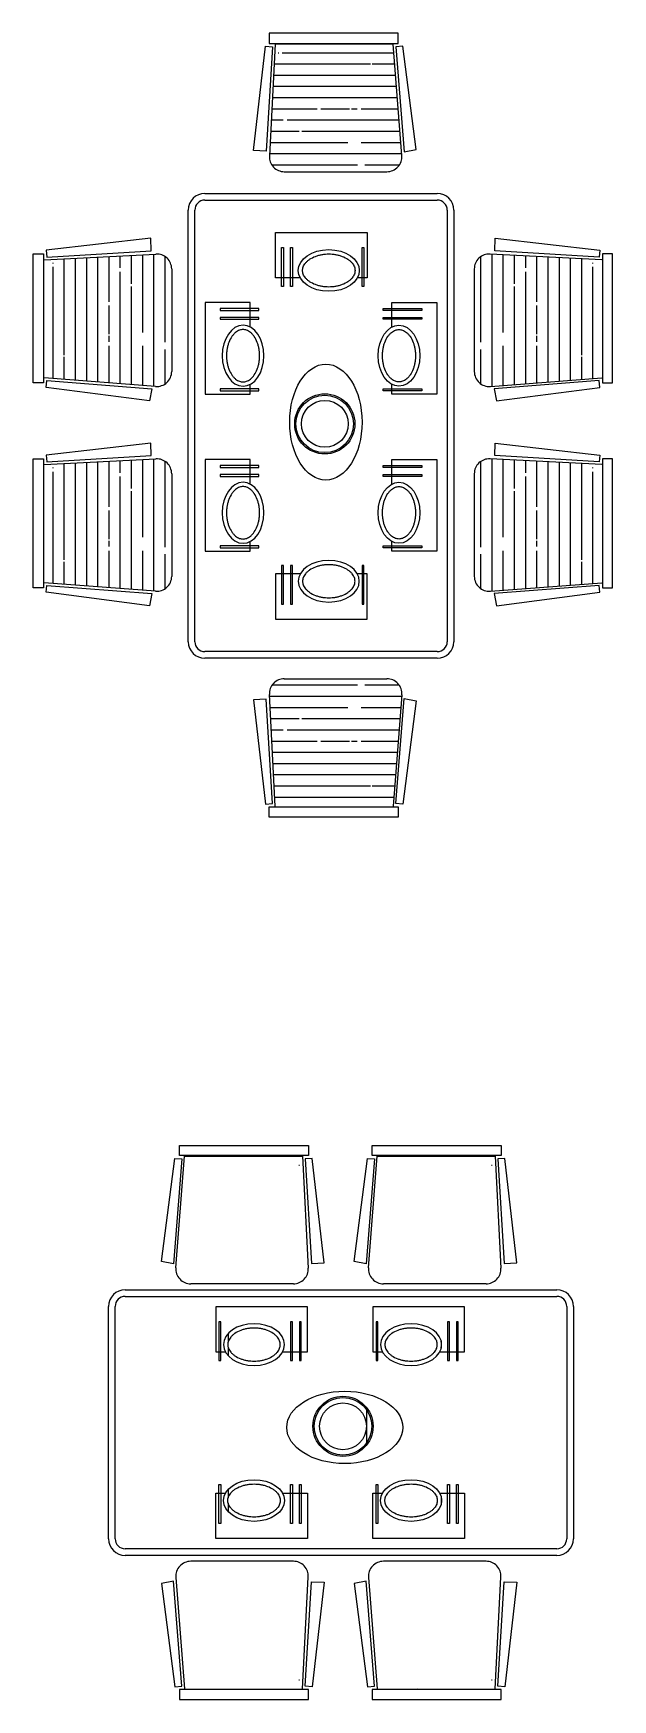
# Model space of a CAD drawing. Header units: millimetres. Extents: x 794 to 24045, y 774 to 18002.
# Drawn here: x 11393 to 13138, y 997 to 6016 of the extents above; entities that cross this region are included whole.
import ezdxf

# ---------------------------------------------------------------- set-up
doc = ezdxf.new("R2010")
doc.units = ezdxf.units.MM

msp = doc.modelspace()

# ---------------------------------------------------------------- linework, layer by layer
at = {"color": 18, "true_color": 0x000000}
for p, q in [((12056.5, 5662.9), (12092.7, 5977.4)), ((12092.7, 5977.4), (12113.3, 5975.5)), ((12113.3, 5975.5), (12094.2, 5661)), ((12103.5, 6016.3), (12103.5, 5985.7)), ((12492.3, 6016.3), (12103.5, 6016.3)), ((12103.5, 5985.7), (12492.3, 5985.7)), ((12121.5, 5983.9), (12104.1, 5646.9)), ((12477, 5983.9), (12121.5, 5983.9)), ((12502.9, 5648.1), (12477, 5983.9)), ((12505.8, 5977.4), (12485.2, 5975.5)), ((12485.2, 5975.5), (12509.7, 5659.2)), ((12492.3, 5985.7), (12492.3, 6016.3)), ((12546.5, 5666.5), (12505.8, 5977.4)), ((12408.6, 5923.2), (12118.3, 5923.2)), ((12132.3, 5956.9), (12130.5, 5956.9)), ((12479.1, 5956.9), (12143.1, 5956.9)), ((12481.7, 5923.2), (12414, 5923.2)), ((12484.3, 5889.4), (12116.6, 5889.4)), ((12486.9, 5855.7), (12114.9, 5855.7)), ((12248.4, 5788.2), (12111.4, 5788.2)), ((12489.5, 5821.9), (12113.1, 5821.9)), ((12345.6, 5788.2), (12259.2, 5788.2)), ((12368.1, 5788.2), (12351, 5788.2)), ((12492.1, 5788.2), (12380.7, 5788.2)), ((12145.8, 5754.4), (12109.7, 5754.4)), ((12494.7, 5754.4), (12157.5, 5754.4)), ((12340.2, 5686.9), (12106.2, 5686.9)), ((12193.5, 5720.7), (12107.9, 5720.7)), ((12497.3, 5720.7), (12201.6, 5720.7)), ((12499.9, 5686.9), (12380.7, 5686.9)), ((12094.2, 5661), (12056.5, 5662.9)), ((12502.5, 5653.2), (12104.4, 5653.2)), ((12509.7, 5659.2), (12546.5, 5666.5)), ((12369.9, 5619.4), (12111.8, 5619.4)), ((12149.1, 5599.6), (12458.1, 5599.6)), ((12495.3, 5619.4), (12391.5, 5619.4)), ((11909.7, 5534), (12609.7, 5534)), ((11859.7, 4184), (11859.7, 5484)), ((11879.7, 4184), (11879.7, 5484)), ((11909.7, 5514), (12609.7, 5514)), ((12639.7, 5484), (12639.7, 4184)), ((12659.7, 5484), (12659.7, 4184)), ((11746.7, 5399.2), (11432.1, 5363)), ((11748.6, 5361.5), (11746.7, 5399.2)), ((12122.4, 5280.1), (12122.4, 5416.2)), ((12122.4, 5416.2), (12398.6, 5416.2)), ((12141, 5370.8), (12146.7, 5370.8)), ((12141, 5254.2), (12141, 5370.8)), ((12146.7, 5370.8), (12146.7, 5254.2)), ((12167.7, 5370.8), (12173.4, 5370.8)), ((12167.7, 5254.2), (12167.7, 5370.8)), ((12173.4, 5370.8), (12173.4, 5254.2)), ((12383.2, 5370.8), (12388.8, 5370.8)), ((12383.2, 5254.2), (12383.2, 5370.8)), ((12388.8, 5370.8), (12388.8, 5254.2)), ((12398.6, 5416.2), (12398.6, 5280.1)), ((12782.7, 5361.5), (12784.6, 5399.2)), ((12784.6, 5399.2), (13099.1, 5363)), ((11393.2, 5352.2), (11423.8, 5352.2)), ((11393.2, 4963.4), (11393.2, 5352.2)), ((11423.8, 5352.2), (11423.8, 4963.4)), ((11425.6, 5334.2), (11762.6, 5351.5)), ((11432.1, 5363), (11434, 5342.4)), ((11434, 5342.4), (11748.6, 5361.5)), ((11452.6, 5323.4), (11452.6, 5325.2)), ((11486.4, 5047.1), (11486.4, 5337.3)), ((11520.1, 4971.4), (11520.1, 5339)), ((11553.9, 4968.8), (11553.9, 5340.8)), ((11587.6, 4966.2), (11587.6, 5342.5)), ((11621.4, 5207.3), (11621.4, 5344.3)), ((11655.1, 5309.9), (11655.1, 5346)), ((11688.9, 5262.2), (11688.9, 5347.7)), ((11722.6, 5115.5), (11722.6, 5349.5)), ((11756.4, 4953.1), (11756.4, 5351.2)), ((11790.1, 5085.8), (11790.1, 5343.9)), ((12741.1, 5085.8), (12741.1, 5343.9)), ((13105.6, 5334.2), (12768.6, 5351.5)), ((12774.9, 4953.1), (12774.9, 5351.2)), ((13097.2, 5342.4), (12782.7, 5361.5)), ((12808.6, 5115.5), (12808.6, 5349.5)), ((12842.4, 5262.2), (12842.4, 5347.7)), ((12876.1, 5309.9), (12876.1, 5346)), ((12909.9, 5207.3), (12909.9, 5344.3)), ((12943.6, 4966.2), (12943.6, 5342.5)), ((12977.4, 4968.8), (12977.4, 5340.8)), ((13011.1, 4971.4), (13011.1, 5339)), ((13044.9, 5047.1), (13044.9, 5337.3)), ((13078.6, 5323.4), (13078.6, 5325.2)), ((13099.1, 5363), (13097.2, 5342.4)), ((13138, 5352.2), (13107.4, 5352.2)), ((13107.4, 5352.2), (13107.4, 4963.4)), ((13138, 4963.4), (13138, 5352.2)), ((11452.6, 4976.6), (11452.6, 5312.6)), ((11655.1, 4960.9), (11655.1, 5298.2)), ((11809.9, 5306.6), (11809.9, 4997.6)), ((12197, 5280.1), (12122.4, 5280.1)), ((12398.6, 5280.1), (12369.3, 5280.1)), ((12721.3, 5306.6), (12721.3, 4997.6)), ((12876.1, 4960.9), (12876.1, 5298.2)), ((13078.6, 4976.6), (13078.6, 5312.6)), ((11688.9, 4958.3), (11688.9, 5254.1)), ((12146.7, 5254.2), (12141, 5254.2)), ((12173.4, 5254.2), (12167.7, 5254.2)), ((12388.8, 5254.2), (12383.2, 5254.2)), ((12842.4, 4958.3), (12842.4, 5254.1)), ((11621.4, 5110.1), (11621.4, 5196.5)), ((11910.7, 5206), (11910.7, 4929.8)), ((12046.7, 5206), (11910.7, 5206)), ((11956, 5187.3), (11956, 5181.7)), ((12072.7, 5187.3), (11956, 5187.3)), ((11956, 5181.7), (12072.7, 5181.7)), ((12046.7, 5131.4), (12046.7, 5206)), ((12072.7, 5181.7), (12072.7, 5187.3)), ((12446.7, 5181.7), (12446.7, 5187.3)), ((12446.7, 5187.3), (12563.3, 5187.3)), ((12563.3, 5181.7), (12446.7, 5181.7)), ((12472.6, 5206), (12608.7, 5206)), ((12472.6, 5131.4), (12472.6, 5206)), ((12563.3, 5187.3), (12563.3, 5181.7)), ((12608.7, 5206), (12608.7, 4929.8)), ((12909.9, 5110.1), (12909.9, 5196.5)), ((11956, 5160.6), (11956, 5154.9)), ((12072.7, 5160.6), (11956, 5160.6)), ((11956, 5154.9), (12072.7, 5154.9)), ((12072.7, 5154.9), (12072.7, 5160.6)), ((12446.7, 5154.9), (12446.7, 5160.6)), ((12446.7, 5160.6), (12563.3, 5160.6)), ((12563.3, 5154.9), (12446.7, 5154.9)), ((12563.3, 5160.6), (12563.3, 5154.9)), ((11621.4, 5087.6), (11621.4, 5104.7)), ((11621.4, 4963.6), (11621.4, 5075)), ((11722.6, 4955.7), (11722.6, 5075)), ((12808.6, 4955.7), (12808.6, 5075)), ((12909.9, 5087.6), (12909.9, 5104.7)), ((12909.9, 4963.6), (12909.9, 5075)), ((11486.4, 4974), (11486.4, 5041.7)), ((11790.1, 4960.3), (11790.1, 5064.2)), ((12741.1, 4960.3), (12741.1, 5064.2)), ((13044.9, 4974), (13044.9, 5041.7)), ((11761.5, 4952.7), (11425.6, 4978.7)), ((11432.1, 4949.9), (11434, 4970.5)), ((11434, 4970.5), (11750.4, 4946)), ((12769.8, 4952.7), (13105.6, 4978.7)), ((13097.2, 4970.5), (12780.9, 4946)), ((13099.1, 4949.9), (13097.2, 4970.5)), ((11423.8, 4963.4), (11393.2, 4963.4)), ((11743.1, 4909.2), (11432.1, 4949.9)), ((11750.4, 4946), (11743.1, 4909.2)), ((11910.7, 4929.8), (12046.7, 4929.8)), ((11956, 4945.2), (11956, 4939.5)), ((12072.7, 4945.2), (11956, 4945.2)), ((11956, 4939.5), (12072.7, 4939.5)), ((12046.7, 4929.8), (12046.7, 4959)), ((12072.7, 4939.5), (12072.7, 4945.2)), ((12446.7, 4939.5), (12446.7, 4945.2)), ((12446.7, 4945.2), (12563.3, 4945.2)), ((12563.3, 4939.5), (12446.7, 4939.5)), ((12472.6, 4929.8), (12472.6, 4959)), ((12608.7, 4929.8), (12472.6, 4929.8)), ((12563.3, 4945.2), (12563.3, 4939.5)), ((12780.9, 4946), (12788.2, 4909.2)), ((12788.2, 4909.2), (13099.1, 4949.9)), ((13107.4, 4963.4), (13138, 4963.4)), ((11746.7, 4782.2), (11432.1, 4746.1)), ((11748.6, 4744.5), (11746.7, 4782.2)), ((12782.7, 4744.5), (12784.6, 4782.2)), ((12784.6, 4782.2), (13099.1, 4746.1)), ((11393.2, 4735.2), (11423.8, 4735.2)), ((11393.2, 4346.4), (11393.2, 4735.2)), ((11423.8, 4735.2), (11423.8, 4346.4)), ((11425.6, 4717.2), (11762.6, 4734.6)), ((11432.1, 4746.1), (11434, 4725.4)), ((11434, 4725.4), (11748.6, 4744.5)), ((11486.4, 4430.1), (11486.4, 4720.4)), ((11520.1, 4354.4), (11520.1, 4722.1)), ((11553.9, 4351.8), (11553.9, 4723.9)), ((11587.6, 4349.2), (11587.6, 4725.6)), ((11621.4, 4590.3), (11621.4, 4727.3)), ((11655.1, 4692.9), (11655.1, 4729.1)), ((11688.9, 4645.2), (11688.9, 4730.8)), ((11722.6, 4498.5), (11722.6, 4732.5)), ((11756.4, 4336.2), (11756.4, 4734.3)), ((11790.1, 4468.8), (11790.1, 4727)), ((11910.7, 4733), (11910.7, 4456.8)), ((12046.7, 4733), (11910.7, 4733)), ((12046.7, 4658.4), (12046.7, 4733)), ((12472.6, 4733), (12608.7, 4733)), ((12472.6, 4658.4), (12472.6, 4733)), ((12608.7, 4733), (12608.7, 4456.8)), ((12741.1, 4468.8), (12741.1, 4727)), ((13105.6, 4717.2), (12768.6, 4734.6)), ((12774.9, 4336.2), (12774.9, 4734.3)), ((13097.2, 4725.4), (12782.7, 4744.5)), ((12808.6, 4498.5), (12808.6, 4732.5)), ((12842.4, 4645.2), (12842.4, 4730.8)), ((12876.1, 4692.9), (12876.1, 4729.1)), ((12909.9, 4590.3), (12909.9, 4727.3)), ((12943.6, 4349.2), (12943.6, 4725.6)), ((12977.4, 4351.8), (12977.4, 4723.9)), ((13011.1, 4354.4), (13011.1, 4722.1)), ((13044.9, 4430.1), (13044.9, 4720.4)), ((13099.1, 4746.1), (13097.2, 4725.4)), ((13107.4, 4735.2), (13107.4, 4346.4)), ((13138, 4735.2), (13107.4, 4735.2)), ((13138, 4346.4), (13138, 4735.2)), ((11452.6, 4706.4), (11452.6, 4708.2)), ((11452.6, 4359.7), (11452.6, 4695.6)), ((11655.1, 4344), (11655.1, 4681.2)), ((11809.9, 4689.7), (11809.9, 4380.7)), ((11956, 4714.4), (11956, 4708.7)), ((12072.7, 4714.4), (11956, 4714.4)), ((11956, 4708.7), (12072.7, 4708.7)), ((11956, 4687.6), (11956, 4682)), ((12072.7, 4687.6), (11956, 4687.6)), ((11956, 4682), (12072.7, 4682)), ((12072.7, 4708.7), (12072.7, 4714.4)), ((12072.7, 4682), (12072.7, 4687.6)), ((12446.7, 4708.7), (12446.7, 4714.4)), ((12446.7, 4714.4), (12563.3, 4714.4)), ((12563.3, 4708.7), (12446.7, 4708.7)), ((12446.7, 4682), (12446.7, 4687.6)), ((12446.7, 4687.6), (12563.3, 4687.6)), ((12563.3, 4682), (12446.7, 4682)), ((12563.3, 4714.4), (12563.3, 4708.7)), ((12563.3, 4687.6), (12563.3, 4682)), ((12721.3, 4689.7), (12721.3, 4380.7)), ((12876.1, 4344), (12876.1, 4681.2)), ((13078.6, 4706.4), (13078.6, 4708.2)), ((13078.6, 4359.7), (13078.6, 4695.6)), ((11688.9, 4341.4), (11688.9, 4637.1)), ((12842.4, 4341.4), (12842.4, 4637.1)), ((11621.4, 4493.1), (11621.4, 4579.5)), ((12909.9, 4493.1), (12909.9, 4579.5)), ((11621.4, 4470.6), (11621.4, 4487.7)), ((11956, 4472.2), (11956, 4466.5)), ((12072.7, 4472.2), (11956, 4472.2)), ((12046.7, 4456.8), (12046.7, 4486)), ((12072.7, 4466.5), (12072.7, 4472.2)), ((12446.7, 4466.5), (12446.7, 4472.2)), ((12446.7, 4472.2), (12563.3, 4472.2)), ((12472.6, 4456.8), (12472.6, 4486)), ((12563.3, 4472.2), (12563.3, 4466.5)), ((12909.9, 4470.6), (12909.9, 4487.7)), ((11486.4, 4357.1), (11486.4, 4424.7)), ((11621.4, 4346.6), (11621.4, 4458)), ((11722.6, 4338.8), (11722.6, 4458)), ((11790.1, 4343.4), (11790.1, 4447.2)), ((11910.7, 4456.8), (12046.7, 4456.8)), ((11956, 4466.5), (12072.7, 4466.5)), ((12563.3, 4466.5), (12446.7, 4466.5)), ((12608.7, 4456.8), (12472.6, 4456.8)), ((12741.1, 4343.4), (12741.1, 4447.2)), ((12808.6, 4338.8), (12808.6, 4458)), ((12909.9, 4346.6), (12909.9, 4458)), ((13044.9, 4357.1), (13044.9, 4424.7)), ((12197, 4387.9), (12122.4, 4387.9)), ((12122.4, 4387.9), (12122.4, 4251.8)), ((12146.7, 4413.8), (12141, 4413.8)), ((12141, 4413.8), (12141, 4297.2)), ((12146.7, 4297.2), (12146.7, 4413.8)), ((12173.4, 4413.8), (12167.7, 4413.8)), ((12167.7, 4413.8), (12167.7, 4297.2)), ((12173.4, 4297.2), (12173.4, 4413.8)), ((12398.6, 4387.9), (12369.3, 4387.9)), ((12388.8, 4413.8), (12383.2, 4413.8)), ((12383.2, 4413.8), (12383.2, 4297.2)), ((12388.8, 4297.2), (12388.8, 4413.8)), ((12398.6, 4251.8), (12398.6, 4387.9)), ((11423.8, 4346.4), (11393.2, 4346.4)), ((11761.5, 4335.8), (11425.6, 4361.7)), ((11432.1, 4332.9), (11434, 4353.6)), ((11743.1, 4292.3), (11432.1, 4332.9)), ((11434, 4353.6), (11750.4, 4329.1)), ((11750.4, 4329.1), (11743.1, 4292.3)), ((12769.8, 4335.8), (13105.6, 4361.7)), ((13097.2, 4353.6), (12780.9, 4329.1)), ((12780.9, 4329.1), (12788.2, 4292.3)), ((12788.2, 4292.3), (13099.1, 4332.9)), ((13099.1, 4332.9), (13097.2, 4353.6)), ((13107.4, 4346.4), (13138, 4346.4)), ((12141, 4297.2), (12146.7, 4297.2)), ((12167.7, 4297.2), (12173.4, 4297.2)), ((12383.2, 4297.2), (12388.8, 4297.2)), ((12122.4, 4251.8), (12398.6, 4251.8)), ((12609.7, 4154), (11909.7, 4154)), ((12609.7, 4134), (11909.7, 4134)), ((12149.1, 4072.4), (12458.1, 4072.4)), ((12121.5, 3688.1), (12104.1, 4025)), ((12502.5, 4018.8), (12104.4, 4018.8)), ((12369.9, 4052.6), (12111.8, 4052.6)), ((12495.3, 4052.6), (12391.5, 4052.6)), ((12502.9, 4023.9), (12477, 3688.1)), ((12094.2, 4011), (12056.5, 4009.1)), ((12056.5, 4009.1), (12092.7, 3694.5)), ((12113.3, 3696.4), (12094.2, 4011)), ((12340.2, 3985.1), (12106.2, 3985.1)), ((12499.9, 3985.1), (12380.7, 3985.1)), ((12485.2, 3696.4), (12509.7, 4012.8)), ((12546.5, 4005.5), (12505.8, 3694.5)), ((12509.7, 4012.8), (12546.5, 4005.5)), ((12193.5, 3951.3), (12107.9, 3951.3)), ((12145.8, 3917.6), (12109.7, 3917.6)), ((12494.7, 3917.6), (12157.5, 3917.6)), ((12497.3, 3951.3), (12201.6, 3951.3)), ((12248.4, 3883.8), (12111.4, 3883.8)), ((12345.6, 3883.8), (12259.2, 3883.8)), ((12368.1, 3883.8), (12351, 3883.8)), ((12492.1, 3883.8), (12380.7, 3883.8)), ((12489.5, 3850.1), (12113.1, 3850.1)), ((12486.9, 3816.3), (12114.9, 3816.3)), ((12484.3, 3782.6), (12116.6, 3782.6)), ((12408.6, 3748.8), (12118.3, 3748.8)), ((12479.1, 3715.1), (12120.1, 3715.1)), ((12481.7, 3748.8), (12414, 3748.8)), ((12092.7, 3694.5), (12113.3, 3696.4)), ((12103.5, 3655.7), (12103.5, 3686.3)), ((12103.5, 3686.3), (12492.3, 3686.3)), ((12505.8, 3694.5), (12485.2, 3696.4)), ((12492.3, 3686.3), (12492.3, 3655.7)), ((12492.3, 3655.7), (12103.5, 3655.7)), ((11833.2, 2636.1), (11833.2, 2666.7)), ((11833.2, 2666.7), (12222, 2666.7)), ((12222, 2666.7), (12222, 2636.1)), ((12413.4, 2666.7), (12802.2, 2666.7)), ((12413.4, 2636.1), (12413.4, 2666.7)), ((12802.2, 2666.7), (12802.2, 2636.1)), ((11779, 2316.9), (11819.7, 2627.8)), ((11840.3, 2625.9), (11815.8, 2309.6)), ((11819.7, 2627.8), (11840.3, 2625.9)), ((11822.6, 2298.5), (11848.5, 2634.3)), ((12222, 2636.1), (11833.2, 2636.1)), ((11848.5, 2634.3), (12204, 2634.3)), ((11968.5, 2636.1), (11970.3, 2634.3)), ((12041.3, 2636.1), (12041.3, 2634.3)), ((12204, 2634.3), (12221.4, 2297.3)), ((12232.8, 2627.8), (12212.2, 2625.9)), ((12212.2, 2625.9), (12231.3, 2311.4)), ((12269, 2313.3), (12232.8, 2627.8)), ((12359.2, 2316.9), (12399.9, 2627.8)), ((12420.5, 2625.9), (12396, 2309.6)), ((12399.9, 2627.8), (12420.5, 2625.9)), ((12402.7, 2298.5), (12428.7, 2634.3)), ((12802.2, 2636.1), (12413.4, 2636.1)), ((12428.7, 2634.3), (12784.2, 2634.3)), ((12548.7, 2636.1), (12550.5, 2634.3)), ((12621.4, 2636.1), (12621.4, 2634.3)), ((12784.2, 2634.3), (12801.6, 2297.3)), ((12813, 2627.8), (12792.4, 2625.9)), ((12792.4, 2625.9), (12811.5, 2311.4)), ((12849.2, 2313.3), (12813, 2627.8)), ((12193.2, 2607.3), (12195, 2607.3)), ((12773.4, 2607.3), (12775.2, 2607.3)), ((11815.8, 2309.6), (11779, 2316.9)), ((12231.3, 2311.4), (12269, 2313.3)), ((12396, 2309.6), (12359.2, 2316.9)), ((12811.5, 2311.4), (12849.2, 2313.3)), ((11669.8, 2232), (12969.8, 2232)), ((11669.8, 2212), (12969.8, 2212)), ((12176.4, 2250), (11867.4, 2250)), ((12756.6, 2250), (12447.6, 2250)), ((11619.8, 1482), (11619.8, 2182)), ((11639.8, 1482), (11639.8, 2182)), ((11942.6, 2181), (11942.6, 2045)), ((12218.8, 2181), (11942.6, 2181)), ((12218.8, 2045), (12218.8, 2181)), ((12691.8, 2181), (12415.5, 2181)), ((12415.5, 2181), (12415.5, 2045)), ((12691.8, 2045), (12691.8, 2181)), ((12999.8, 2182), (12999.8, 1482)), ((13019.8, 2182), (13019.8, 1482)), ((11952.3, 2135.7), (11952.3, 2019)), ((11957.9, 2135.7), (11952.3, 2135.7)), ((11957.9, 2019), (11957.9, 2135.7)), ((12167.7, 2135.7), (12167.7, 2019)), ((12173.4, 2135.7), (12167.7, 2135.7)), ((12173.4, 2019), (12173.4, 2135.7)), ((12194.5, 2135.7), (12194.5, 2019)), ((12200.1, 2135.7), (12194.5, 2135.7)), ((12200.1, 2019), (12200.1, 2135.7)), ((12425.3, 2135.7), (12425.3, 2019)), ((12430.9, 2135.7), (12425.3, 2135.7)), ((12430.9, 2019), (12430.9, 2135.7)), ((12640.7, 2135.7), (12640.7, 2019)), ((12646.4, 2135.7), (12640.7, 2135.7)), ((12646.4, 2019), (12646.4, 2135.7)), ((12667.5, 2135.7), (12667.5, 2019)), ((12673.1, 2135.7), (12667.5, 2135.7)), ((12673.1, 2019), (12673.1, 2135.7)), ((11980, 2100.1), (11980, 2074.4)), ((11980, 2059.2), (11980, 2033.6)), ((12621.4, 2078), (12621.4, 2055.7)), ((11942.6, 2045), (11971.8, 2045)), ((11952.3, 2019), (11957.9, 2019)), ((12144.2, 2045), (12218.8, 2045)), ((12167.7, 2019), (12173.4, 2019)), ((12194.5, 2019), (12200.1, 2019)), ((12415.5, 2045), (12444.8, 2045)), ((12425.3, 2019), (12430.9, 2019)), ((12617.1, 2045), (12691.8, 2045)), ((12640.7, 2019), (12646.4, 2019)), ((12667.5, 2019), (12673.1, 2019)), ((12396.4, 1877.6), (12396.4, 1763.7)), ((11942.6, 1619.1), (11971.8, 1619.1)), ((11942.6, 1483), (11942.6, 1619.1)), ((11952.3, 1645), (11957.9, 1645)), ((11952.3, 1528.4), (11952.3, 1645)), ((11957.9, 1645), (11957.9, 1528.4)), ((11980, 1630.4), (11980, 1604.8)), ((12144.2, 1619.1), (12218.8, 1619.1)), ((12167.7, 1645), (12173.4, 1645)), ((12167.7, 1528.4), (12167.7, 1645)), ((12173.4, 1645), (12173.4, 1528.4)), ((12194.5, 1645), (12200.1, 1645)), ((12194.5, 1528.4), (12194.5, 1645)), ((12200.1, 1645), (12200.1, 1528.4)), ((12218.8, 1619.1), (12218.8, 1483)), ((12415.5, 1619.1), (12444.8, 1619.1)), ((12415.5, 1483), (12415.5, 1619.1)), ((12425.3, 1645), (12430.9, 1645)), ((12425.3, 1528.4), (12425.3, 1645)), ((12430.9, 1645), (12430.9, 1528.4)), ((12617.1, 1619.1), (12691.8, 1619.1)), ((12621.4, 1608.4), (12621.4, 1586.1)), ((12640.7, 1645), (12646.4, 1645)), ((12640.7, 1528.4), (12640.7, 1645)), ((12646.4, 1645), (12646.4, 1528.4)), ((12667.5, 1645), (12673.1, 1645)), ((12667.5, 1528.4), (12667.5, 1645)), ((12673.1, 1645), (12673.1, 1528.4)), ((12691.8, 1619.1), (12691.8, 1483)), ((11980, 1589.6), (11980, 1564)), ((11957.9, 1528.4), (11952.3, 1528.4)), ((12173.4, 1528.4), (12167.7, 1528.4)), ((12200.1, 1528.4), (12194.5, 1528.4)), ((12430.9, 1528.4), (12425.3, 1528.4)), ((12646.4, 1528.4), (12640.7, 1528.4)), ((12673.1, 1528.4), (12667.5, 1528.4)), ((12218.8, 1483), (11942.6, 1483)), ((12691.8, 1483), (12415.5, 1483)), ((12969.8, 1452), (11669.8, 1452)), ((12969.8, 1432), (11669.8, 1432)), ((12176.4, 1414.1), (11867.4, 1414.1)), ((12756.6, 1414.1), (12447.6, 1414.1)), ((11822.6, 1365.6), (11848.5, 1029.8)), ((12204, 1029.8), (12221.4, 1366.7)), ((12402.7, 1365.6), (12428.7, 1029.8)), ((12784.2, 1029.8), (12801.6, 1366.7)), ((11815.8, 1354.5), (11779, 1347.2)), ((11779, 1347.2), (11819.7, 1036.2)), ((11840.3, 1038.1), (11815.8, 1354.5)), ((12212.2, 1038.1), (12231.3, 1352.7)), ((12231.3, 1352.7), (12269, 1350.8)), ((12269, 1350.8), (12232.8, 1036.2)), ((12396, 1354.5), (12359.2, 1347.2)), ((12359.2, 1347.2), (12399.9, 1036.2)), ((12420.5, 1038.1), (12396, 1354.5)), ((12792.4, 1038.1), (12811.5, 1352.7)), ((12811.5, 1352.7), (12849.2, 1350.8)), ((12849.2, 1350.8), (12813, 1036.2)), ((12193.2, 1056.8), (12195, 1056.8)), ((12773.4, 1056.8), (12775.2, 1056.8)), ((11819.7, 1036.2), (11840.3, 1038.1)), ((12222, 1028), (11833.2, 1028)), ((11833.2, 1028), (11833.2, 997.4)), ((11968.5, 1028), (11970.3, 1029.8)), ((12041.3, 1028), (12041.3, 1029.8)), ((12232.8, 1036.2), (12212.2, 1038.1)), ((12222, 997.4), (12222, 1028)), ((12399.9, 1036.2), (12420.5, 1038.1)), ((12802.2, 1028), (12413.4, 1028)), ((12413.4, 1028), (12413.4, 997.4)), ((12548.7, 1028), (12550.5, 1029.8)), ((12621.4, 1028), (12621.4, 1029.8)), ((12813, 1036.2), (12792.4, 1038.1)), ((12802.2, 997.4), (12802.2, 1028)), ((11833.2, 997.4), (12222, 997.4)), ((12413.4, 997.4), (12802.2, 997.4))]:
    msp.add_line(p, q, dxfattribs=at)
for centre, radius in [((12271, 4840), 90.7), ((12271, 4840), 86.7), ((12271, 4840), 70.5), ((12325.8, 1820.7), 90.7), ((12325.8, 1820.7), 86.7), ((12325.8, 1820.7), 70.5)]:
    msp.add_circle(centre, radius, dxfattribs=at)
for centre, radius, start, end in [((12149.1, 5644.6), 45, 177.0506, 270), ((12458.1, 5644.6), 45, 270, 4.4192), ((11909.7, 5484), 50, 90, 180), ((12609.7, 5484), 50, 0, 90), ((11909.7, 5484), 30, 90, 180), ((12609.7, 5484), 30, 0, 90), ((11764.9, 5306.6), 45, 0, 92.9494), ((12766.3, 5306.6), 45, 87.0506, 180), ((11764.9, 4997.6), 45, 265.5808, 0), ((12766.3, 4997.6), 45, 180, 274.4192), ((11764.9, 4689.7), 45, 0, 92.9494), ((12766.3, 4689.7), 45, 87.0506, 180), ((11764.9, 4380.7), 45, 265.5808, 0), ((12766.3, 4380.7), 45, 180, 274.4192), ((11909.7, 4184), 50, 180, 270), ((11909.7, 4184), 30, 180, 270), ((12609.7, 4184), 30, 270, 0), ((12609.7, 4184), 50, 270, 0), ((12149.1, 4027.4), 45, 90, 182.9494), ((12458.1, 4027.4), 45, 355.5808, 90), ((11867.4, 2295), 45, 175.5808, 270), ((12176.4, 2295), 45, 270, 2.9494), ((12447.6, 2295), 45, 175.5808, 270), ((12756.6, 2295), 45, 270, 2.9494), ((11669.8, 2182), 50, 90, 180), ((11669.8, 2182), 30, 90, 180), ((12969.8, 2182), 50, 360, 90), ((12969.8, 2182), 30, 360, 90), ((11669.8, 1482), 50, 180, 270), ((11669.8, 1482), 30, 180, 270), ((12969.8, 1482), 50, 270, 0), ((12969.8, 1482), 30, 270, 0), ((11867.4, 1369.1), 45, 90, 184.4192), ((12176.4, 1369.1), 45, 357.0506, 90), ((12447.6, 1369.1), 45, 90, 184.4192), ((12756.6, 1369.1), 45, 357.0506, 90)]:
    msp.add_arc(centre, radius, start, end, dxfattribs=at)
for centre, major_axis, ratio in [((12283.1, 5302), (-91.9, 0), 0.682819), ((12494.5, 5045.2), (0, 91.9), 0.682819), ((12274.3, 4845.3), (0, -174.6), 0.62413), ((12494.5, 4572.2), (0, 91.9), 0.682819), ((12331.1, 1817.4), (-174.6, 0), 0.62413), ((12058, 1597.2), (91.9, 0), 0.682819), ((12531, 1597.2), (91.9, 0), 0.682819)]:
    msp.add_ellipse(centre, major_axis=major_axis, ratio=ratio, dxfattribs=at)
at = {"color": 18, "true_color": 0x000000, "extrusion": (0, 0, -1)}
for centre, major_axis in [((12024.9, 5045.2), (0, 91.9)), ((12024.9, 4572.2), (0, 91.9)), ((12283.1, 4366), (-91.9, 0)), ((12058, 2066.8), (91.9, 0)), ((12531, 2066.8), (91.9, 0))]:
    msp.add_ellipse(centre, major_axis=major_axis, ratio=0.682819, dxfattribs=at)
at = {"color": 18, "true_color": 0x000000}
for points in [[(12204.2, 5302), (12204.2, 5298.5), (12204.7, 5294.9), (12207.5, 5287.3), (12209.8, 5283.4), (12214.6, 5277.6), (12216.4, 5275.6), (12220.6, 5271.8), (12222.9, 5270), (12230.5, 5264.8), (12236.4, 5261.8), (12246, 5258.1), (12249.3, 5257), (12256.1, 5255.2), (12259.5, 5254.4), (12266.3, 5253.3), (12269.8, 5252.8), (12276.5, 5252.3), (12279.7, 5252.2), (12286.6, 5252.2), (12289.8, 5252.3), (12296.5, 5252.8), (12300, 5253.3), (12306.8, 5254.4), (12310.2, 5255.2), (12317, 5257), (12320.3, 5258.1), (12329.9, 5261.8), (12335.8, 5264.8), (12343.4, 5270), (12345.7, 5271.8), (12349.9, 5275.6), (12351.7, 5277.6), (12356.5, 5283.4), (12358.7, 5287.3), (12361.5, 5294.9), (12362.1, 5298.5), (12362.1, 5305.4), (12361.5, 5309), (12358.7, 5316.6), (12356.5, 5320.6), (12351.7, 5326.4), (12349.9, 5328.3), (12345.7, 5332.1), (12343.4, 5333.9), (12335.8, 5339.1), (12329.9, 5342.2), (12320.3, 5345.8), (12317, 5346.9), (12310.2, 5348.7), (12306.8, 5349.5), (12300, 5350.7), (12296.5, 5351.1), (12289.8, 5351.7), (12286.6, 5351.8), (12279.7, 5351.8), (12276.5, 5351.7), (12269.8, 5351.1), (12266.3, 5350.7), (12259.5, 5349.5), (12256.1, 5348.7), (12249.3, 5346.9), (12246, 5345.8), (12236.4, 5342.2), (12230.5, 5339.1), (12222.9, 5333.9), (12220.6, 5332.1), (12216.4, 5328.3), (12214.6, 5326.4), (12209.8, 5320.6), (12207.5, 5316.6), (12204.7, 5309), (12204.2, 5305.4), (12204.2, 5302)], [(12024.9, 5124.2), (12028.3, 5124.2), (12031.9, 5123.6), (12039.5, 5120.8), (12043.4, 5118.6), (12049.3, 5113.8), (12051.2, 5111.9), (12055, 5107.7), (12056.8, 5105.4), (12062, 5097.8), (12065.1, 5091.9), (12068.7, 5082.3), (12069.8, 5079), (12071.6, 5072.3), (12072.4, 5068.8), (12073.6, 5062), (12074, 5058.5), (12074.5, 5051.8), (12074.7, 5048.6), (12074.7, 5041.7), (12074.5, 5038.5), (12074, 5031.8), (12073.6, 5028.3), (12072.4, 5021.6), (12071.6, 5018.1), (12069.8, 5011.4), (12068.7, 5008.1), (12065.1, 4998.5), (12062, 4992.6), (12056.8, 4985), (12055, 4982.6), (12051.2, 4978.5), (12049.3, 4976.6), (12043.4, 4971.8), (12039.5, 4969.6), (12031.9, 4966.8), (12028.3, 4966.2), (12021.4, 4966.2), (12017.8, 4966.8), (12010.2, 4969.6), (12006.3, 4971.8), (12000.4, 4976.6), (11998.5, 4978.5), (11994.7, 4982.6), (11992.9, 4985), (11987.7, 4992.6), (11984.7, 4998.5), (11981, 5008.1), (11979.9, 5011.4), (11978.1, 5018.1), (11977.3, 5021.6), (11976.2, 5028.3), (11975.7, 5031.8), (11975.2, 5038.5), (11975, 5041.7), (11975, 5048.6), (11975.2, 5051.8), (11975.7, 5058.5), (11976.2, 5062), (11977.3, 5068.8), (11978.1, 5072.3), (11979.9, 5079), (11981, 5082.3), (11984.7, 5091.9), (11987.7, 5097.8), (11992.9, 5105.4), (11994.7, 5107.7), (11998.5, 5111.9), (12000.4, 5113.8), (12006.3, 5118.6), (12010.2, 5120.8), (12017.8, 5123.6), (12021.4, 5124.2), (12024.9, 5124.2)], [(12494.5, 5124.2), (12491, 5124.2), (12487.4, 5123.6), (12479.9, 5120.8), (12475.9, 5118.6), (12470.1, 5113.8), (12468.1, 5111.9), (12464.3, 5107.7), (12462.5, 5105.4), (12457.3, 5097.8), (12454.3, 5091.9), (12450.6, 5082.3), (12449.5, 5079), (12447.7, 5072.3), (12447, 5068.8), (12445.8, 5062), (12445.4, 5058.5), (12444.8, 5051.8), (12444.7, 5048.6), (12444.7, 5041.7), (12444.8, 5038.5), (12445.4, 5031.8), (12445.8, 5028.3), (12447, 5021.6), (12447.7, 5018.1), (12449.5, 5011.4), (12450.6, 5008.1), (12454.3, 4998.5), (12457.3, 4992.6), (12462.5, 4985), (12464.3, 4982.6), (12468.1, 4978.5), (12470.1, 4976.6), (12475.9, 4971.8), (12479.9, 4969.6), (12487.4, 4966.8), (12491, 4966.2), (12497.9, 4966.2), (12501.5, 4966.8), (12509.1, 4969.6), (12513.1, 4971.8), (12518.9, 4976.6), (12520.8, 4978.5), (12524.6, 4982.6), (12526.4, 4985), (12531.6, 4992.6), (12534.7, 4998.5), (12538.4, 5008.1), (12539.4, 5011.4), (12541.2, 5018.1), (12542, 5021.6), (12543.2, 5028.3), (12543.6, 5031.8), (12544.2, 5038.5), (12544.3, 5041.7), (12544.3, 5048.6), (12544.2, 5051.8), (12543.6, 5058.5), (12543.2, 5062), (12542, 5068.8), (12541.2, 5072.3), (12539.4, 5079), (12538.4, 5082.3), (12534.7, 5091.9), (12531.6, 5097.8), (12526.4, 5105.4), (12524.6, 5107.7), (12520.8, 5111.9), (12518.9, 5113.8), (12513.1, 5118.6), (12509.1, 5120.8), (12501.5, 5123.6), (12497.9, 5124.2), (12494.5, 5124.2)], [(12024.9, 4651.2), (12028.3, 4651.2), (12031.9, 4650.6), (12039.5, 4647.8), (12043.4, 4645.6), (12049.3, 4640.8), (12051.2, 4638.9), (12055, 4634.8), (12056.8, 4632.4), (12062, 4624.8), (12065.1, 4618.9), (12068.7, 4609.3), (12069.8, 4606), (12071.6, 4599.3), (12072.4, 4595.8), (12073.6, 4589.1), (12074, 4585.6), (12074.5, 4578.9), (12074.7, 4575.7), (12074.7, 4568.8), (12074.5, 4565.6), (12074, 4558.9), (12073.6, 4555.3), (12072.4, 4548.6), (12071.6, 4545.1), (12069.8, 4538.4), (12068.7, 4535.1), (12065.1, 4525.5), (12062, 4519.6), (12056.8, 4512), (12055, 4509.7), (12051.2, 4505.5), (12049.3, 4503.6), (12043.4, 4498.8), (12039.5, 4496.6), (12031.9, 4493.8), (12028.3, 4493.2), (12021.4, 4493.2), (12017.8, 4493.8), (12010.2, 4496.6), (12006.3, 4498.8), (12000.4, 4503.6), (11998.5, 4505.5), (11994.7, 4509.7), (11992.9, 4512), (11987.7, 4519.6), (11984.7, 4525.5), (11981, 4535.1), (11979.9, 4538.4), (11978.1, 4545.1), (11977.3, 4548.6), (11976.2, 4555.3), (11975.7, 4558.9), (11975.2, 4565.6), (11975, 4568.8), (11975, 4575.7), (11975.2, 4578.9), (11975.7, 4585.6), (11976.2, 4589.1), (11977.3, 4595.8), (11978.1, 4599.3), (11979.9, 4606), (11981, 4609.3), (11984.7, 4618.9), (11987.7, 4624.8), (11992.9, 4632.4), (11994.7, 4634.8), (11998.5, 4638.9), (12000.4, 4640.8), (12006.3, 4645.6), (12010.2, 4647.8), (12017.8, 4650.6), (12021.4, 4651.2), (12024.9, 4651.2)], [(12494.5, 4651.2), (12491, 4651.2), (12487.4, 4650.6), (12479.9, 4647.8), (12475.9, 4645.6), (12470.1, 4640.8), (12468.1, 4638.9), (12464.3, 4634.8), (12462.5, 4632.4), (12457.3, 4624.8), (12454.3, 4618.9), (12450.6, 4609.3), (12449.5, 4606), (12447.7, 4599.3), (12447, 4595.8), (12445.8, 4589.1), (12445.4, 4585.6), (12444.8, 4578.9), (12444.7, 4575.7), (12444.7, 4568.8), (12444.8, 4565.6), (12445.4, 4558.9), (12445.8, 4555.3), (12447, 4548.6), (12447.7, 4545.1), (12449.5, 4538.4), (12450.6, 4535.1), (12454.3, 4525.5), (12457.3, 4519.6), (12462.5, 4512), (12464.3, 4509.7), (12468.1, 4505.5), (12470.1, 4503.6), (12475.9, 4498.8), (12479.9, 4496.6), (12487.4, 4493.8), (12491, 4493.2), (12497.9, 4493.2), (12501.5, 4493.8), (12509.1, 4496.6), (12513.1, 4498.8), (12518.9, 4503.6), (12520.8, 4505.5), (12524.6, 4509.7), (12526.4, 4512), (12531.6, 4519.6), (12534.7, 4525.5), (12538.4, 4535.1), (12539.4, 4538.4), (12541.2, 4545.1), (12542, 4548.6), (12543.2, 4555.3), (12543.6, 4558.9), (12544.2, 4565.6), (12544.3, 4568.8), (12544.3, 4575.7), (12544.2, 4578.9), (12543.6, 4585.6), (12543.2, 4589.1), (12542, 4595.8), (12541.2, 4599.3), (12539.4, 4606), (12538.4, 4609.3), (12534.7, 4618.9), (12531.6, 4624.8), (12526.4, 4632.4), (12524.6, 4634.8), (12520.8, 4638.9), (12518.9, 4640.8), (12513.1, 4645.6), (12509.1, 4647.8), (12501.5, 4650.6), (12497.9, 4651.2), (12494.5, 4651.2)], [(12204.2, 4366), (12204.2, 4369.5), (12204.7, 4373.1), (12207.5, 4380.6), (12209.8, 4384.6), (12214.6, 4390.4), (12216.4, 4392.4), (12220.6, 4396.2), (12222.9, 4398), (12230.5, 4403.2), (12236.4, 4406.2), (12246, 4409.9), (12249.3, 4411), (12256.1, 4412.8), (12259.5, 4413.5), (12266.3, 4414.7), (12269.8, 4415.1), (12276.5, 4415.7), (12279.7, 4415.8), (12286.6, 4415.8), (12289.8, 4415.7), (12296.5, 4415.1), (12300, 4414.7), (12306.8, 4413.5), (12310.2, 4412.8), (12317, 4411), (12320.3, 4409.9), (12329.9, 4406.2), (12335.8, 4403.2), (12343.4, 4398), (12345.7, 4396.2), (12349.9, 4392.4), (12351.7, 4390.4), (12356.5, 4384.6), (12358.7, 4380.6), (12361.5, 4373.1), (12362.1, 4369.5), (12362.1, 4362.6), (12361.5, 4359), (12358.7, 4351.4), (12356.5, 4347.4), (12351.7, 4341.6), (12349.9, 4339.7), (12345.7, 4335.9), (12343.4, 4334.1), (12335.8, 4328.9), (12329.9, 4325.8), (12320.3, 4322.1), (12317, 4321.1), (12310.2, 4319.3), (12306.8, 4318.5), (12300, 4317.3), (12296.5, 4316.9), (12289.8, 4316.3), (12286.6, 4316.2), (12279.7, 4316.2), (12276.5, 4316.3), (12269.8, 4316.9), (12266.3, 4317.3), (12259.5, 4318.5), (12256.1, 4319.3), (12249.3, 4321.1), (12246, 4322.1), (12236.4, 4325.8), (12230.5, 4328.9), (12222.9, 4334.1), (12220.6, 4335.9), (12216.4, 4339.7), (12214.6, 4341.6), (12209.8, 4347.4), (12207.5, 4351.4), (12204.7, 4359), (12204.2, 4362.6), (12204.2, 4366)], [(12137, 2066.8), (12137, 2063.4), (12136.4, 2059.8), (12133.6, 2052.2), (12131.4, 2048.3), (12126.6, 2042.4), (12124.7, 2040.5), (12120.5, 2036.7), (12118.2, 2034.9), (12110.6, 2029.7), (12104.7, 2026.6), (12095.1, 2023), (12091.8, 2021.9), (12085.1, 2020.1), (12081.6, 2019.3), (12074.8, 2018.2), (12071.3, 2017.7), (12064.6, 2017.2), (12061.4, 2017), (12054.5, 2017), (12051.3, 2017.2), (12044.6, 2017.7), (12041.1, 2018.2), (12034.4, 2019.3), (12030.9, 2020.1), (12024.1, 2021.9), (12020.9, 2023), (12011.3, 2026.6), (12005.4, 2029.7), (11997.8, 2034.9), (11995.4, 2036.7), (11991.3, 2040.5), (11989.4, 2042.4), (11984.6, 2048.3), (11982.4, 2052.2), (11979.6, 2059.8), (11979, 2063.4), (11979, 2070.3), (11979.6, 2073.9), (11982.4, 2081.5), (11984.6, 2085.4), (11989.4, 2091.3), (11991.3, 2093.2), (11995.4, 2097), (11997.8, 2098.8), (12005.4, 2104), (12011.3, 2107), (12020.9, 2110.7), (12024.1, 2111.8), (12030.9, 2113.6), (12034.4, 2114.4), (12041.1, 2115.5), (12044.6, 2116), (12051.3, 2116.5), (12054.5, 2116.7), (12061.4, 2116.7), (12064.6, 2116.5), (12071.3, 2116), (12074.8, 2115.5), (12081.6, 2114.4), (12085.1, 2113.6), (12091.8, 2111.8), (12095.1, 2110.7), (12104.7, 2107), (12110.6, 2104), (12118.2, 2098.8), (12120.5, 2097), (12124.7, 2093.2), (12126.6, 2091.3), (12131.4, 2085.4), (12133.6, 2081.5), (12136.4, 2073.9), (12137, 2070.3), (12137, 2066.8)], [(12609.9, 2066.8), (12609.9, 2063.4), (12609.4, 2059.8), (12606.6, 2052.2), (12604.3, 2048.3), (12599.5, 2042.4), (12597.7, 2040.5), (12593.5, 2036.7), (12591.2, 2034.9), (12583.6, 2029.7), (12577.7, 2026.6), (12568.1, 2023), (12564.8, 2021.9), (12558, 2020.1), (12554.6, 2019.3), (12547.8, 2018.2), (12544.3, 2017.7), (12537.6, 2017.2), (12534.4, 2017), (12527.5, 2017), (12524.3, 2017.2), (12517.6, 2017.7), (12514.1, 2018.2), (12507.3, 2019.3), (12503.9, 2020.1), (12497.1, 2021.9), (12493.8, 2023), (12484.3, 2026.6), (12478.3, 2029.7), (12470.7, 2034.9), (12468.4, 2036.7), (12464.2, 2040.5), (12462.4, 2042.4), (12457.6, 2048.3), (12455.4, 2052.2), (12452.6, 2059.8), (12452, 2063.4), (12452, 2070.3), (12452.6, 2073.9), (12455.4, 2081.5), (12457.6, 2085.4), (12462.4, 2091.3), (12464.2, 2093.2), (12468.4, 2097), (12470.7, 2098.8), (12478.3, 2104), (12484.3, 2107), (12493.8, 2110.7), (12497.1, 2111.8), (12503.9, 2113.6), (12507.3, 2114.4), (12514.1, 2115.5), (12517.6, 2116), (12524.3, 2116.5), (12527.5, 2116.7), (12534.4, 2116.7), (12537.6, 2116.5), (12544.3, 2116), (12547.8, 2115.5), (12554.6, 2114.4), (12558, 2113.6), (12564.8, 2111.8), (12568.1, 2110.7), (12577.7, 2107), (12583.6, 2104), (12591.2, 2098.8), (12593.5, 2097), (12597.7, 2093.2), (12599.5, 2091.3), (12604.3, 2085.4), (12606.6, 2081.5), (12609.4, 2073.9), (12609.9, 2070.3), (12609.9, 2066.8)], [(12137, 1597.2), (12137, 1600.7), (12136.4, 1604.3), (12133.6, 1611.8), (12131.4, 1615.8), (12126.6, 1621.6), (12124.7, 1623.6), (12120.5, 1627.4), (12118.2, 1629.2), (12110.6, 1634.4), (12104.7, 1637.4), (12095.1, 1641.1), (12091.8, 1642.2), (12085.1, 1644), (12081.6, 1644.7), (12074.8, 1645.9), (12071.3, 1646.3), (12064.6, 1646.9), (12061.4, 1647), (12054.5, 1647), (12051.3, 1646.9), (12044.6, 1646.3), (12041.1, 1645.9), (12034.4, 1644.7), (12030.9, 1644), (12024.1, 1642.2), (12020.9, 1641.1), (12011.3, 1637.4), (12005.4, 1634.4), (11997.8, 1629.2), (11995.4, 1627.4), (11991.3, 1623.6), (11989.4, 1621.6), (11984.6, 1615.8), (11982.4, 1611.8), (11979.6, 1604.3), (11979, 1600.7), (11979, 1593.8), (11979.6, 1590.2), (11982.4, 1582.6), (11984.6, 1578.6), (11989.4, 1572.8), (11991.3, 1570.9), (11995.4, 1567.1), (11997.8, 1565.3), (12005.4, 1560.1), (12011.3, 1557), (12020.9, 1553.3), (12024.1, 1552.3), (12030.9, 1550.5), (12034.4, 1549.7), (12041.1, 1548.5), (12044.6, 1548.1), (12051.3, 1547.5), (12054.5, 1547.4), (12061.4, 1547.4), (12064.6, 1547.5), (12071.3, 1548.1), (12074.8, 1548.5), (12081.6, 1549.7), (12085.1, 1550.5), (12091.8, 1552.3), (12095.1, 1553.3), (12104.7, 1557), (12110.6, 1560.1), (12118.2, 1565.3), (12120.5, 1567.1), (12124.7, 1570.9), (12126.6, 1572.8), (12131.4, 1578.6), (12133.6, 1582.6), (12136.4, 1590.2), (12137, 1593.8), (12137, 1597.2)], [(12609.9, 1597.2), (12609.9, 1600.7), (12609.4, 1604.3), (12606.6, 1611.8), (12604.3, 1615.8), (12599.5, 1621.6), (12597.7, 1623.6), (12593.5, 1627.4), (12591.2, 1629.2), (12583.6, 1634.4), (12577.7, 1637.4), (12568.1, 1641.1), (12564.8, 1642.2), (12558, 1644), (12554.6, 1644.7), (12547.8, 1645.9), (12544.3, 1646.3), (12537.6, 1646.9), (12534.4, 1647), (12527.5, 1647), (12524.3, 1646.9), (12517.6, 1646.3), (12514.1, 1645.9), (12507.3, 1644.7), (12503.9, 1644), (12497.1, 1642.2), (12493.8, 1641.1), (12484.3, 1637.4), (12478.3, 1634.4), (12470.7, 1629.2), (12468.4, 1627.4), (12464.2, 1623.6), (12462.4, 1621.6), (12457.6, 1615.8), (12455.4, 1611.8), (12452.6, 1604.3), (12452, 1600.7), (12452, 1593.8), (12452.6, 1590.2), (12455.4, 1582.6), (12457.6, 1578.6), (12462.4, 1572.8), (12464.2, 1570.9), (12468.4, 1567.1), (12470.7, 1565.3), (12478.3, 1560.1), (12484.3, 1557), (12493.8, 1553.3), (12497.1, 1552.3), (12503.9, 1550.5), (12507.3, 1549.7), (12514.1, 1548.5), (12517.6, 1548.1), (12524.3, 1547.5), (12527.5, 1547.4), (12534.4, 1547.4), (12537.6, 1547.5), (12544.3, 1548.1), (12547.8, 1548.5), (12554.6, 1549.7), (12558, 1550.5), (12564.8, 1552.3), (12568.1, 1553.3), (12577.7, 1557), (12583.6, 1560.1), (12591.2, 1565.3), (12593.5, 1567.1), (12597.7, 1570.9), (12599.5, 1572.8), (12604.3, 1578.6), (12606.6, 1582.6), (12609.4, 1590.2), (12609.9, 1593.8), (12609.9, 1597.2)]]:
    msp.add_open_spline(points, degree=3, knots=[0, 0, 0, 0, 0.261799, 0.261799, 0.523599, 0.523599, 0.654498, 0.654498, 0.785398, 0.785398, 1.047198, 1.047198, 1.178097, 1.178097, 1.308997, 1.308997, 1.439897, 1.439897, 1.570796, 1.570796, 1.701696, 1.701696, 1.832596, 1.832596, 1.963495, 1.963495, 2.094395, 2.094395, 2.356194, 2.356194, 2.487094, 2.487094, 2.617994, 2.617994, 2.879793, 2.879793, 3.141593, 3.141593, 3.403392, 3.403392, 3.665191, 3.665191, 3.796091, 3.796091, 3.926991, 3.926991, 4.18879, 4.18879, 4.31969, 4.31969, 4.45059, 4.45059, 4.581489, 4.581489, 4.712389, 4.712389, 4.843289, 4.843289, 4.974188, 4.974188, 5.105088, 5.105088, 5.235988, 5.235988, 5.497787, 5.497787, 5.628687, 5.628687, 5.759587, 5.759587, 6.021386, 6.021386, 6.283185, 6.283185, 6.283185, 6.283185], dxfattribs=at)

doc.saveas('drawing.dxf')
